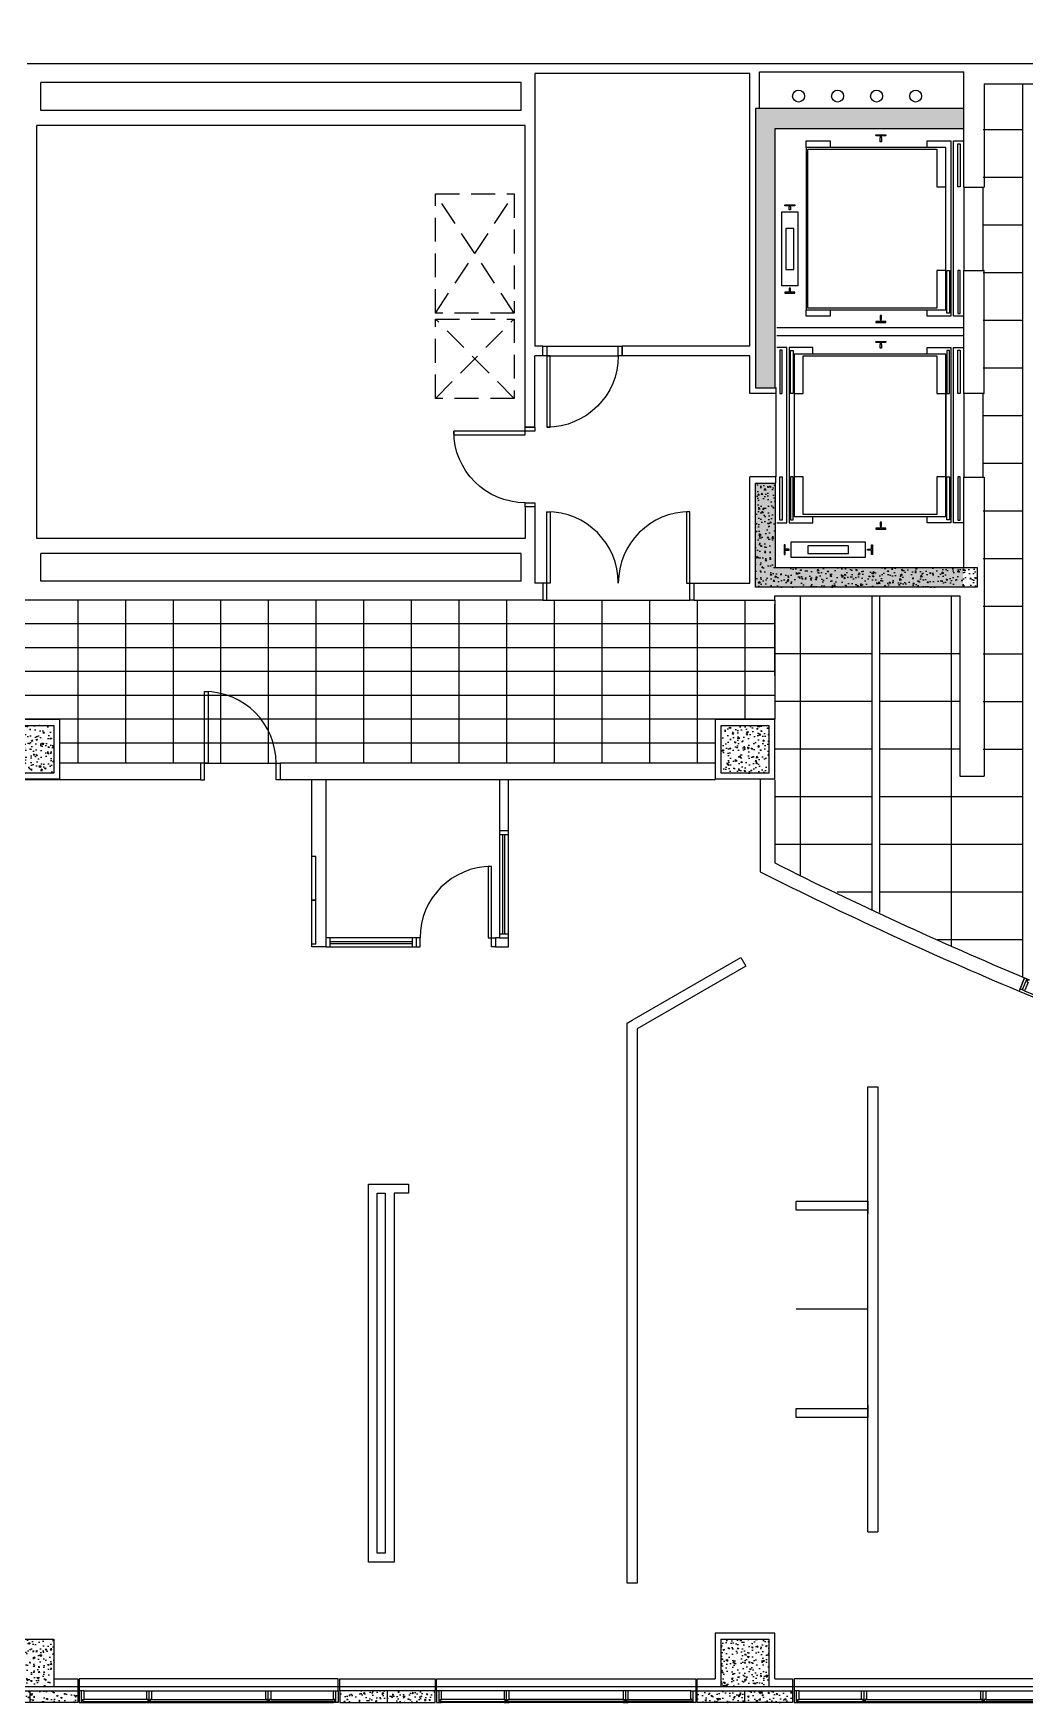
# Model space of a CAD drawing. Header units: inches. Extents: x -744 to 10613, y 1541 to 7685.
# Drawn here: x 4241 to 4740, y 5310 to 6150 of the extents above; entities that cross this region are included whole.
import ezdxf

# ---------------------------------------------------------------- set-up
doc = ezdxf.new("R2010")
doc.units = ezdxf.units.IN
doc.header["$LTSCALE"] = 96
doc.header["$MEASUREMENT"] = 0
doc.header["$PDSIZE"] = 1.5
doc.linetypes.add('HIDDEN2', pattern=[0.1875, 0.125, -0.0625])
doc.layers.get('0').update_dxf_attribs({"linetype": 'CONTINUOUS'})
doc.layers.get('DEFPOINTS').update_dxf_attribs({"linetype": 'CONTINUOUS'})
for name, color, linetype in [('A-Floor Pattern', 251, 'CONTINUOUS'), ('A-HALF WALL', 252, 'CONTINUOUS'), ('A-HALF WALL ISLAND', 252, 'CONTINUOUS'), ('A-Shade', 254, 'CONTINUOUS'), ('A_0_CONST', 11, 'CONTINUOUS'), ('A_1-8_COL', 7, 'CONTINUOUS'), ('A_1-8_COL_H', 6, 'CONTINUOUS'), ('A_1-8_CW_GLASS', 1, 'CONTINUOUS'), ('A_1-8_CW_GYP', 2, 'CONTINUOUS'), ('A_1-8_CW_MULL', 2, 'CONTINUOUS'), ('A_1-8_CW_PC', 2, 'CONTINUOUS'), ('A_1-8_CW_PC_H', 6, 'CONTINUOUS'), ('A_1-8_CW_SILL', 9, 'CONTINUOUS'), ('A_1-8_DR_PLN', 30, 'CONTINUOUS'), ('A_1-8_ELEV_CAB', 30, 'CONTINUOUS'), ('A_1-8_ELEV_EQP', 1, 'CONTINUOUS'), ('A_1-8_WALL_IN', 2, 'CONTINUOUS'), ('A_1-9_COL', 7, 'CONTINUOUS'), ('A_1-9_CW_H', 6, 'CONTINUOUS'), ('A_1_COL', 7, 'CONTINUOUS'), ('A_1_COL_H', 6, 'CONTINUOUS'), ('A_1_CW_GYP', 2, 'CONTINUOUS'), ('A_1_CW_MULL', 2, 'CONTINUOUS'), ('A_1_CW_SLAB', 66, 'CONTINUOUS'), ('A_1_DR_CLG', 3, 'CONTINUOUS'), ('A_1_DR_PLN', 30, 'CONTINUOUS'), ('A_1_ELEV_EQP', 1, 'CONTINUOUS'), ('A_1_Sill', 1, 'CONTINUOUS'), ('A_1_WALL_IN', 2, 'CONTINUOUS'), ('A_2-FINE', 1, 'CONTINUOUS'), ('A_9_SCREEN WALL', 3, 'CONTINUOUS'), ('A_WALL', 255, 'CONTINUOUS'), ('M_1-9_DUCT', 9, 'CONTINUOUS'), ('P_1-8_SLEEVE', 9, 'CONTINUOUS')]:
    doc.layers.add(name, color=color, linetype=linetype)
pattern_1 = [(130, (11906.875, 0), (-7.172602, -0.6275213), [0.75, -8.25]), (185, (11906.875, 0), (1.3875133, 7.5219213), [0.6, -6.6]), (79.5486, (11906.277, -0.052), (-5.785094, 6.8943954), [0.637402, -7.011421]), (133.8158, (11906.875, 2), (-10.6724105, -1.65519), [1.125, -12.375]), (83.3644, (11905.985, 1.862), (-9.346627, 9.741179), [0.956103, -10.51713]), (188.8158, (11906.875, 2), (-9.34662, 9.741186), [0.9, -9.9]), (159, (11905.875, 1.5), (-5.9690705, -4.026189), [0.75, -8.25]), (214, (11905.875, 1.5), (-2.4331533, 7.2515005), [0.6, -6.6]), (108.5486, (11905.3774, 1.1645), (-8.4022263, 3.225305), [0.637402, -7.011421]), (142.5, (11906.8748, 0), (-0.12159855, 3.32893854), [0, -6.52, 0, -6.7, 0, -6.625]), (172.5, (11906.8748, 0), (-2.6306954, 3.9441171), [0, -3.82, 0, -6.37, 0, -2.525]), (212.5, (11909.1048, 0), (-5.33822436, -0.2255487), [0, -2.5, 0, -7.8, 0, -10.35]), (222.5, (11910.105, 0), (-5.8318617, 1.0010498), [0, -3.25, 0, -5.18, 0, -7.35])]

# ---------------------------------------------------------------- blocks, each defined once
blk = doc.blocks.new('COL_1-8_24X24')
at = {"layer": 'A_1-8_COL_H'}
h = blk.add_hatch(dxfattribs=at)
h.set_pattern_fill('AR-CONC,_I', color=256, style=2)
h.set_pattern_definition([(50, (-6180, -6718.462), (7.172602, -0.6275213), [0.75, -8.25]), (355, (-6180, -6718.462), (-1.3875133, 7.5219213), [0.6, -6.6]), (100.4514, (-6179.402, -6718.5144), (5.785094, 6.8943954), [0.637402, -7.011421]), (46.1842, (-6180, -6716.462), (10.6724105, -1.65519), [1.125, -12.375]), (96.6356, (-6179.111, -6716.6), (9.346627, 9.741179), [0.956103, -10.51713]), (351.1842, (-6180, -6716.462), (9.34662, 9.741186), [0.9, -9.9]), (21, (-6179, -6716.962), (5.9690705, -4.026189), [0.75, -8.25]), (326, (-6179, -6716.962), (2.4331533, 7.2515005), [0.6, -6.6]), (71.4514, (-6178.5026, -6717.2976), (8.4022263, 3.225305), [0.637402, -7.011421]), (37.5, (-6180, -6718.462), (0.12159855, 3.32893854), [0, -6.52, 0, -6.7, 0, -6.625]), (7.5, (-6180, -6718.462), (2.6306954, 3.9441171), [0, -3.82, 0, -6.37, 0, -2.525]), (327.5, (-6182.23, -6718.462), (5.3382244, -0.2255487), [0, -2.5, 0, -7.8, 0, -10.35]), (317.5, (-6183.23, -6718.462), (5.8318617, 1.0010498), [0, -3.25, 0, -5.18, 0, -7.35])])
h.paths.add_polyline_path([(-12, -12), (12, -12), (12, 12), (-12, 12)])
at = {"layer": 'A_0_CONST'}
blk.add_point((0, 0), dxfattribs=at)
at = {"layer": 'A_1-8_COL'}
blk.add_lwpolyline([(-12, -12), (12, -12), (12, 12), (-12, 12)], close=True, dxfattribs=at)
blk = doc.blocks.new('PRE_1-8_COL1')
at = {"layer": 'A_1-8_CW_PC_H'}
h = blk.add_hatch(dxfattribs=at)
h.set_pattern_fill('AR-CONC', color=256, style=0)
h.set_pattern_definition([(50, (-5100, -6744), (7.172602, -0.6275213), [0.75, -8.25]), (355, (-5100, -6744), (-1.3875133, 7.5219213), [0.6, -6.6]), (100.4514, (-5099.402, -6744.052), (5.785094, 6.8943954), [0.637402, -7.011421]), (46.1842, (-5100, -6742), (10.6724105, -1.65519), [1.125, -12.375]), (96.6356, (-5099.111, -6742.138), (9.346627, 9.741179), [0.956103, -10.51713]), (351.1842, (-5100, -6742), (9.34662, 9.741186), [0.9, -9.9]), (21, (-5099, -6742.5), (5.9690705, -4.026189), [0.75, -8.25]), (326, (-5099, -6742.5), (2.433153, 7.2515005), [0.6, -6.6]), (71.4514, (-5098.5026, -6742.8355), (8.4022263, 3.225305), [0.637402, -7.011421]), (37.5, (-5100, -6744), (0.12159855, 3.3289385), [0, -6.52, 0, -6.7, 0, -6.625]), (7.5, (-5100, -6744), (2.6306954, 3.9441171), [0, -3.82, 0, -6.37, 0, -2.525]), (327.5, (-5102.23, -6744), (5.3382244, -0.2255487), [0, -2.5, 0, -7.8, 0, -10.35]), (317.5, (-5103.23, -6744), (5.8318617, 1.0010498), [0, -3.25, 0, -5.18, 0, -7.35])])
h.paths.add_polyline_path([(-24, -6), (24, -6), (24, 0), (-24, 0)])
at = {"layer": 'A_0_CONST'}
blk.add_line((0, 0), (0, -6), dxfattribs=at)
at = {"layer": 'A_1-8_CW_PC'}
blk.add_lwpolyline([(-24, -6), (24, -6), (24, 0), (-24, 0)], close=True, dxfattribs=at)
blk = doc.blocks.new('MUL_1-8_EX1')
at = {"layer": 'A_0_CONST'}
blk.add_line((0, 0), (0, -6), dxfattribs=at)
at = {"layer": 'A_1-8_CW_MULL'}
blk.add_lwpolyline([(0.5, -1.5), (1.25, -1.5), (1.25, -6), (-1.25, -6), (-1.25, -1.5), (-0.5, -1.5), (-0.5, -0.5), (-1.25, -0.5), (-1.25, 0), (1.25, 0), (1.25, -0.5), (0.5, -0.5)], close=True, dxfattribs=at)
blk = doc.blocks.new('MUL_1-8_EX2')
at = {"layer": 'A_0_CONST'}
blk.add_line((0, 0), (0, -6), dxfattribs=at)
at = {"layer": 'A_1-8_CW_MULL'}
blk.add_lwpolyline([(-1.25, -6), (-1.25, 0), (1.25, 0), (1.25, -0.5), (0.5, -0.5), (0.5, -1.5), (1.25, -1.5), (1.25, -6)], close=True, dxfattribs=at)
blk = doc.blocks.new('COL_1-9_24X24')
at = {"layer": 'A_1-9_CW_H'}
h = blk.add_hatch(dxfattribs=at)
h.set_pattern_fill('AR-CONC,_I', color=256, style=2)
h.set_pattern_definition([(130, (6180, -6718.462), (-7.172602, -0.6275213), [0.75, -8.25]), (185, (6180, -6718.462), (1.3875133, 7.5219213), [0.6, -6.6]), (79.5486, (6179.402, -6718.5144), (-5.785094, 6.8943954), [0.637402, -7.011421]), (133.8158, (6180, -6716.462), (-10.6724105, -1.65519), [1.125, -12.375]), (83.3644, (6179.111, -6716.6), (-9.346627, 9.741179), [0.956103, -10.51713]), (188.8158, (6180, -6716.462), (-9.34662, 9.741186), [0.9, -9.9]), (159, (6179, -6716.962), (-5.9690705, -4.026189), [0.75, -8.25]), (214, (6179, -6716.962), (-2.4331533, 7.2515005), [0.6, -6.6]), (108.5486, (6178.5026, -6717.2976), (-8.4022263, 3.225305), [0.637402, -7.011421]), (142.5, (6180, -6718.462), (-0.12159855, 3.32893854), [0, -6.52, 0, -6.7, 0, -6.625]), (172.5, (6180, -6718.462), (-2.6306954, 3.9441171), [0, -3.82, 0, -6.37, 0, -2.525]), (212.5, (6182.23, -6718.462), (-5.3382244, -0.2255487), [0, -2.5, 0, -7.8, 0, -10.35]), (222.5, (6183.23, -6718.462), (-5.8318617, 1.0010498), [0, -3.25, 0, -5.18, 0, -7.35])])
h.paths.add_polyline_path([(12, -12), (-12, -12), (-12, 12), (12, 12)])
at = {"layer": 'A_0_CONST'}
blk.add_point((0, 0), dxfattribs=at)
at = {"layer": 'A_1-9_COL'}
blk.add_lwpolyline([(12, -12), (-12, -12), (-12, 12), (12, 12)], close=True, dxfattribs=at)
blk = doc.blocks.new('DR_1-8_3X0_478')
at = {"layer": 'A_1-8_DR_PLN'}
for points in [[(2, 40.875), (3.75, 40.875), (3.75, 4.875), (2, 4.875)], [(0, 0), (2, 0), (2, 4.875), (0, 4.875)], [(38, 0), (40, 0), (40, 4.875), (38, 4.875)]]:
    blk.add_lwpolyline(points, close=True, dxfattribs=at)
blk.add_arc((2, 4.875), 36, 0, 90, dxfattribs=at)
blk = doc.blocks.new('DR_1_3X0_478')
at = {"layer": 'A_1_DR_CLG'}
for p, q in [((2, 4.875), (38, 4.875)), ((2, 0), (38, 0))]:
    blk.add_line(p, q, dxfattribs=at)
for points in [[(0, 0), (2, 0), (2, 4.875), (0, 4.875)], [(38, 0), (40, 0), (40, 4.875), (38, 4.875)]]:
    blk.add_lwpolyline(points, close=True, dxfattribs=at)
at = {"layer": 'A_1_DR_PLN'}
for points in [[(2, 40.875), (3.75, 40.875), (3.75, 4.875), (2, 4.875)], [(0, 0), (2, 0), (2, 4.875), (0, 4.875)], [(38, 0), (40, 0), (40, 4.875), (38, 4.875)]]:
    blk.add_lwpolyline(points, close=True, dxfattribs=at)
blk.add_arc((2, 4.875), 36, 0, 90, dxfattribs=at)

msp = doc.modelspace()

# ---------------------------------------------------------------- hatches: boundary and pattern name
at = {"layer": 'A_1_COL_H'}
h = msp.add_hatch(dxfattribs=at)
h.set_pattern_fill('AR-CONC', color=256, angle=720, style=0)
h.set_pattern_definition(pattern_1)
h.paths.add_polyline_path([(4709.25, 6102.5), (4709.25, 6112.5), (4604.25, 6112.5), (4604.25, 5972), (4614.25, 5972), (4614.25, 6102.5)])
h = msp.add_hatch(dxfattribs=at)
h.set_pattern_fill('AR-CONC', color=256, angle=720, style=0)
h.set_pattern_definition([(130, (12027, 0), (-7.172602, -0.6275213), [0.75, -8.25]), (185, (12027, 0), (1.3875133, 7.5219213), [0.6, -6.6]), (79.5486, (12026.402, -0.052), (-5.785094, 6.8943954), [0.637402, -7.011421]), (133.8158, (12027, 2), (-10.6724105, -1.65519), [1.125, -12.375]), (83.3644, (12026.111, 1.862), (-9.346627, 9.741179), [0.956103, -10.51713]), (188.8158, (12027, 2), (-9.34662, 9.741186), [0.9, -9.9]), (159, (12026, 1.5), (-5.9690705, -4.026189), [0.75, -8.25]), (214, (12026, 1.5), (-2.4331533, 7.2515005), [0.6, -6.6]), (108.5486, (12025.5026, 1.1645), (-8.4022263, 3.225305), [0.637402, -7.011421]), (142.5, (12027, 0), (-0.12159855, 3.32893854), [0, -6.52, 0, -6.7, 0, -6.625]), (172.5, (12027, 0), (-2.6306954, 3.9441171), [0, -3.82, 0, -6.37, 0, -2.525]), (212.5, (12029.23, 0), (-5.33822436, -0.2255487), [0, -2.5, 0, -7.8, 0, -10.35]), (222.5, (12030.23, 0), (-5.8318617, 1.0010498), [0, -3.25, 0, -5.18, 0, -7.35])])
h.paths.add_polyline_path([(4604.25, 6112.5), (4708.75, 6112.5), (4708.75, 6102.5), (4614.25, 6102.5), (4614.25, 5972), (4604.25, 5972)])
h.paths.add_polyline_path([(4604.25, 5924), (4614.25, 5924), (4614.25, 5881.5), (4708.75, 5881.5), (4708.75, 5871.5), (4604.25, 5871.5)])
h = msp.add_hatch(dxfattribs=at)
h.set_pattern_fill('AR-CONC', color=256, angle=720, style=0)
h.set_pattern_definition(pattern_1)
h.paths.add_polyline_path([(4716.01, 5871.5), (4604.25, 5871.5), (4604.25, 5924), (4614.25, 5924), (4614.25, 5881.5), (4716.01, 5881.5)])

# ---------------------------------------------------------------- linework, layer by layer
at = {"layer": 'A-Floor Pattern', "linetype": 'Continuous'}
for p, q in [((4739.01, 5675.26), (4739.01, 6125)), ((4718.99, 6102), (4739.01, 6102)), ((4718.99, 6078), (4739.01, 6078)), ((4718.99, 6031), (4718.99, 6073)), ((4718.99, 6054), (4739.01, 6054)), ((4718.99, 6030), (4739.01, 6030)), ((4718.99, 6006), (4739.01, 6006)), ((4718.99, 5982), (4739.01, 5982)), ((4718.99, 5927), (4718.99, 5969)), ((4718.99, 5958), (4739.01, 5958)), ((4718.99, 5934), (4739.01, 5934)), ((4718.99, 5910), (4739.01, 5910)), ((4718.99, 5886), (4739.01, 5886)), ((4627.01, 5726.27), (4627.01, 5867.25)), ((4663.01, 5708.77), (4663.01, 5867.25)), ((4667.01, 5707.83), (4667.01, 5867.25)), ((4703.01, 5690.8), (4703.01, 5867.25)), ((4263, 5865), (4263, 5783)), ((4287, 5865), (4287, 5783)), ((4311, 5865), (4311, 5783)), ((4335, 5865), (4335, 5783)), ((4359, 5865), (4359, 5783)), ((4383, 5865), (4383, 5783)), ((4407, 5865), (4407, 5783)), ((4431, 5865), (4431, 5783)), ((4455, 5865), (4455, 5783)), ((4479, 5865), (4479, 5783)), ((4499.25, 5865.08), (4571.25, 5865.08)), ((4503, 5865), (4503, 5783)), ((4527, 5865), (4527, 5783)), ((4551, 5865), (4551, 5783)), ((4575, 5865), (4575, 5783)), ((4599, 5865), (4599, 5805)), ((4614.01, 5865.08), (4614.01, 5805.08)), ((4614.02, 5827), (4614.02, 5863)), ((4718.99, 5862), (4739.01, 5862)), ((4614.01, 5853.08), (3568.25, 5853.08)), ((4614.01, 5841.08), (3568.25, 5841.08)), ((4663.01, 5838), (4614.02, 5838)), ((4707.23, 5838), (4667.01, 5838)), ((4718.99, 5838), (4739.01, 5838)), ((4614.01, 5829.08), (3568.25, 5829.08)), ((4614.01, 5817.08), (3568.25, 5817.08)), ((4663.01, 5814), (4614.01, 5814)), ((4707.23, 5814), (4667.01, 5814)), ((4718.99, 5814), (4739.01, 5814)), ((4614.01, 5805.08), (3568.25, 5805.08)), ((4584, 5793.08), (4254, 5793.08)), ((4326.9, 5783), (4364.9, 5783)), ((4663.01, 5790), (4614.01, 5790)), ((4707.23, 5790), (4667.01, 5790)), ((4718.99, 5790), (4739.01, 5790)), ((4663.01, 5766), (4614, 5766)), ((4739.01, 5766), (4667.01, 5766)), ((4663.01, 5742), (4614, 5742)), ((4739.01, 5742), (4667.01, 5742)), ((4663.01, 5718), (4645.49, 5718)), ((4739.01, 5718), (4667.01, 5718)), ((4739.01, 5694), (4695.82, 5694))]:
    msp.add_line(p, q, dxfattribs=at)
for centre, radius, start, end in [((5556.62, 7618.67), 2108.4, 246.55179, 246.55196), ((5556.63, 7618.71), 2114.44, 247.27595, 261.19188)]:
    msp.add_arc(centre, radius, start, end, dxfattribs=at)
at = {"layer": 'A-HALF WALL', "linetype": 'Continuous', "ltscale": 0.01}
msp.add_lwpolyline([(4539.75, 5649.21), (4539.75, 5652.1), (4542.25, 5653.54), (4596.9, 5685.1), (4599.4, 5680.77), (4544.75, 5649.21), (4544.75, 5370.1), (4539.75, 5370.1)], close=True, dxfattribs=at)
at = {"layer": 'A-HALF WALL ISLAND', "linetype": 'Continuous', "ltscale": 0.25}
msp.add_line((4660.85, 5396), (4665.85, 5396), dxfattribs=at)
msp.add_lwpolyline([(4660.85, 5396), (4660.85, 5620), (4665.85, 5620), (4665.85, 5396)], dxfattribs=at)
at = {"layer": 'A-Shade', "linetype": 'Continuous'}
msp.add_line((4614.01, 5793.08), (4614, 5793.08), dxfattribs=at)
at = {"layer": 'A-Shade', "color": 252, "linetype": 'Continuous', "ltscale": 0.25}
msp.add_line((4660.85, 5508), (4624.85, 5508), dxfattribs=at)
for points in [[(4380.9, 5714), (4380.9, 5714), (4382.9, 5714), (4382.9, 5736), (4380.9, 5736)], [(4380.9, 5692), (4380.9, 5692), (4382.9, 5692), (4382.9, 5714), (4380.9, 5714)]]:
    msp.add_lwpolyline(points, dxfattribs=at)
at = {"layer": 'A_1-8_CW_GLASS'}
for p, q in [((4297.75, 5311.5), (4266.25, 5311.5)), ((4300.25, 5311.5), (4357.75, 5311.5)), ((4360.25, 5311.5), (4391.75, 5311.5)), ((4477.75, 5311.5), (4446.25, 5311.5)), ((4537.75, 5311.5), (4480.25, 5311.5)), ((4540.25, 5311.5), (4571.75, 5311.5)), ((4657.75, 5311.5), (4626.25, 5311.5)), ((4660.25, 5311.5), (4717.75, 5311.5)), ((4720.25, 5311.5), (4751.75, 5311.5)), ((4266.25, 5310.5), (4297.75, 5310.5)), ((4300.25, 5310.5), (4357.75, 5310.5)), ((4391.75, 5310.5), (4360.25, 5310.5)), ((4446.25, 5310.5), (4477.75, 5310.5)), ((4537.75, 5310.5), (4480.25, 5310.5)), ((4571.75, 5310.5), (4540.25, 5310.5)), ((4626.25, 5310.5), (4657.75, 5310.5)), ((4660.25, 5310.5), (4717.75, 5310.5)), ((4751.75, 5310.5), (4720.25, 5310.5))]:
    msp.add_line(p, q, dxfattribs=at)
at = {"layer": 'A_1-8_CW_GYP'}
for points in [[(4251, 5322), (4263, 5322), (4263, 5316)], [(4395, 5316), (4395, 5322), (4443, 5322), (4443, 5316)]]:
    msp.add_lwpolyline(points, dxfattribs=at)
at = {"layer": 'A_1-8_CW_SILL'}
for p, q in [((4266.25, 5316), (4391.75, 5316)), ((4571.75, 5316), (4446.25, 5316)), ((4626.25, 5316), (4751.75, 5316)), ((4266.25, 5310), (4391.75, 5310)), ((4571.75, 5310), (4446.25, 5310)), ((4626.25, 5310), (4751.75, 5310))]:
    msp.add_line(p, q, dxfattribs=at)
for points in [[(4394.25, 5316), (4394.25, 5322), (4263.75, 5322), (4263.75, 5316)], [(4443.75, 5316), (4443.75, 5322), (4574.25, 5322), (4574.25, 5316)], [(4754.25, 5316), (4754.25, 5322), (4623.75, 5322), (4623.75, 5316)]]:
    msp.add_lwpolyline(points, dxfattribs=at)
at = {"layer": 'A_1-8_ELEV_CAB'}
for p, q in [((4623.78, 5969.08), (4623.78, 5927.08)), ((4700.22, 5969.08), (4700.22, 5927.08))]:
    msp.add_line(p, q, dxfattribs=at)
for points in [[(4695.72, 6012.08), (4630.75, 6012.08), (4630.75, 6092.08), (4695.72, 6092.08), (4695.72, 6073.08), (4700.22, 6073.08), (4700.22, 6092.96), (4629.88, 6092.96), (4629.88, 6011.21), (4700.22, 6011.21), (4700.22, 6031.08), (4695.72, 6031.08)], [(4623.78, 5988.96), (4623.78, 5969.08), (4628.28, 5969.08), (4628.28, 5988.08), (4695.72, 5988.08), (4695.72, 5969.08), (4700.22, 5969.08), (4700.22, 5988.96)], [(4695.72, 5927.08), (4695.72, 5908.08), (4628.28, 5908.08), (4628.28, 5927.08), (4623.78, 5927.08), (4623.78, 5907.21), (4700.22, 5907.21), (4700.22, 5927.08)]]:
    msp.add_lwpolyline(points, close=True, dxfattribs=at)
at = {"layer": 'A_1-8_ELEV_EQP'}
for p, q in [((4700.22, 6031.08), (4700.22, 6073.08)), ((4709.25, 6073.08), (4709.25, 6031)), ((4709, 6002.1), (4615, 6002.1)), ((4709, 5998.08), (4615, 5998.08)), ((4700.22, 5927.08), (4700.22, 5969.08)), ((4709.25, 5969.08), (4709.25, 5927))]:
    msp.add_line(p, q, dxfattribs=at)
for points in [[(4629.88, 6092.96), (4629.88, 6096.21), (4641.88, 6096.21), (4641.88, 6092.96)], [(4690.72, 6092.96), (4690.72, 6096.21), (4702.72, 6096.21), (4702.72, 6007.96), (4690.72, 6007.96), (4690.72, 6011.21)], [(4709, 6007.96), (4703.97, 6007.96), (4703.97, 6096.21), (4709, 6096.21)], [(4641.88, 6011.21), (4641.88, 6007.96), (4629.88, 6007.96), (4629.88, 6011.21)], [(4633.28, 5988.96), (4633.28, 5992.21), (4621.28, 5992.21), (4621.28, 5903.96), (4633.28, 5903.96), (4633.28, 5907.21)], [(4690.72, 5988.96), (4690.72, 5992.21), (4702.72, 5992.21), (4702.72, 5903.96), (4690.72, 5903.96), (4690.72, 5907.21)], [(4709, 5903.96), (4703.97, 5903.96), (4703.97, 5992.21), (4709, 5992.21)]]:
    msp.add_lwpolyline(points, dxfattribs=at)
for points in [[(4667.79, 6097.8), (4667.79, 6095.83), (4667.16, 6095.83), (4667.16, 6097.8), (4667.29, 6097.8), (4667.29, 6098.64, 0.414214), (4667.1, 6098.83), (4665.16, 6098.83, -0.414214), (4664.97, 6099.02), (4664.97, 6099.33), (4669.97, 6099.33), (4669.97, 6099.02, -0.414214), (4669.79, 6098.83), (4667.85, 6098.83, 0.414214), (4667.66, 6098.64), (4667.66, 6097.8)], [(4621.94, 6061.58), (4621.31, 6061.58), (4621.31, 6063.02), (4621.44, 6063.02), (4621.44, 6063.33, 0.414214), (4621.25, 6063.52), (4619.31, 6063.52, -0.414214), (4619.13, 6063.71), (4619.13, 6064.02), (4624.13, 6064.02), (4624.13, 6063.71, -0.414214), (4623.94, 6063.52), (4622, 6063.52, 0.414214), (4621.81, 6063.33), (4621.81, 6063.02), (4621.94, 6063.02)], [(4624.13, 6019.96, 0.414214), (4623.94, 6020.14), (4622, 6020.14, -0.414214), (4621.81, 6020.33), (4621.81, 6020.64), (4621.94, 6020.64), (4621.94, 6022.08), (4621.31, 6022.08), (4621.31, 6020.64), (4621.44, 6020.64), (4621.44, 6020.33, -0.414214), (4621.25, 6020.14), (4619.31, 6020.14, 0.414214), (4619.13, 6019.96), (4619.13, 6019.64), (4624.13, 6019.64)], [(4669.97, 6005.14, 0.414214), (4669.79, 6005.33), (4667.85, 6005.33, -0.414214), (4667.66, 6005.52), (4667.66, 6006.36), (4667.79, 6006.36), (4667.79, 6008.33), (4667.16, 6008.33), (4667.16, 6006.36), (4667.29, 6006.36), (4667.29, 6005.52, -0.414214), (4667.1, 6005.33), (4665.16, 6005.33, 0.414214), (4664.97, 6005.14), (4664.97, 6004.83), (4669.97, 6004.83)], [(4667.79, 5993.8), (4667.79, 5991.83), (4667.16, 5991.83), (4667.16, 5993.8), (4667.29, 5993.8), (4667.29, 5994.64, 0.414214), (4667.1, 5994.83), (4665.16, 5994.83, -0.414214), (4664.97, 5995.02), (4664.97, 5995.33), (4669.97, 5995.33), (4669.97, 5995.02, -0.414214), (4669.79, 5994.83), (4667.85, 5994.83, 0.414214), (4667.66, 5994.64), (4667.66, 5993.8)], [(4669.97, 5901.14, 0.414214), (4669.79, 5901.33), (4667.85, 5901.33, -0.414214), (4667.66, 5901.52), (4667.66, 5902.36), (4667.79, 5902.36), (4667.79, 5904.33), (4667.16, 5904.33), (4667.16, 5902.36), (4667.29, 5902.36), (4667.29, 5901.52, -0.414214), (4667.1, 5901.33), (4665.16, 5901.33, 0.414214), (4664.97, 5901.14), (4664.97, 5900.83), (4669.97, 5900.83)], [(4619.11, 5887.96, 0.414214), (4619.3, 5888.14), (4619.3, 5890.08, -0.414214), (4619.49, 5890.27), (4619.8, 5890.27), (4619.8, 5890.14), (4621.24, 5890.14), (4621.24, 5890.77), (4619.8, 5890.77), (4619.8, 5890.64), (4619.49, 5890.64, -0.414214), (4619.3, 5890.83), (4619.3, 5892.77, 0.414214), (4619.11, 5892.96), (4618.8, 5892.96), (4618.8, 5887.96)], [(4660.74, 5890.14), (4660.74, 5890.77), (4662.17, 5890.77), (4662.17, 5890.64), (4662.49, 5890.64, 0.414214), (4662.67, 5890.83), (4662.67, 5892.77, -0.414214), (4662.86, 5892.96), (4663.17, 5892.96), (4663.17, 5887.96), (4662.86, 5887.96, -0.414214), (4662.67, 5888.14), (4662.67, 5890.08, 0.414214), (4662.49, 5890.27), (4662.17, 5890.27), (4662.17, 5890.14)]]:
    msp.add_lwpolyline(points, format="xyb", close=True, dxfattribs=at)
for points in [[(4707.47, 6073.08), (4706.22, 6073.08), (4706.22, 6094.83), (4707.47, 6094.83)], [(4625.63, 6023.21), (4617.63, 6023.21), (4617.63, 6060.46), (4625.63, 6060.46)], [(4623.63, 6052.08), (4619.63, 6052.08), (4619.63, 6031.58), (4623.63, 6031.58)], [(4707.47, 6031.08), (4706.22, 6031.08), (4706.22, 6009.33), (4707.47, 6009.33)], [(4707.47, 5969.08), (4706.22, 5969.08), (4706.22, 5990.83), (4707.47, 5990.83)], [(4707.47, 5927.08), (4706.22, 5927.08), (4706.22, 5905.33), (4707.47, 5905.33)], [(4622.36, 5886.46), (4622.36, 5894.46), (4659.61, 5894.46), (4659.61, 5886.46)], [(4651.24, 5888.46), (4651.24, 5892.46), (4630.74, 5892.46), (4630.74, 5888.46)]]:
    msp.add_lwpolyline(points, close=True, dxfattribs=at)
at = {"layer": 'A_1-8_ELEV_EQP', "linetype": 'Continuous'}
for points in [[(4700.72, 6009.46), (4700.72, 6031.08), (4701.97, 6031.08), (4701.97, 6009.46)], [(4622.03, 5990.71), (4623.28, 5990.71), (4623.28, 5969.08), (4622.03, 5969.08)], [(4701.97, 5990.71), (4700.72, 5990.71), (4700.72, 5969.08), (4701.97, 5969.08)], [(4623.28, 5905.46), (4623.28, 5927.08), (4622.03, 5927.08), (4622.03, 5905.46)], [(4700.72, 5905.46), (4700.72, 5927.08), (4701.97, 5927.08), (4701.97, 5905.46)]]:
    msp.add_lwpolyline(points, close=True, dxfattribs=at)
at = {"layer": 'A_1-8_WALL_IN'}
for p, q in [((4601.5, 6130.21), (4493.25, 6130.21)), ((4244.38, 6111.58), (4244.38, 6125.58)), ((4486.38, 6125.58), (4244.38, 6125.58)), ((4486.38, 6111.58), (4486.38, 6125.58)), ((4486.38, 6111.58), (4244.38, 6111.58)), ((4242.38, 5896.08), (4242.38, 6104.08)), ((4488.38, 6104.08), (4242.38, 6104.08)), ((4709.25, 5969), (4709.25, 6031)), ((4493.25, 5952.08), (4488.38, 5952.08)), ((4493.25, 5912.08), (4488.38, 5912.08)), ((4488.38, 5912.08), (4488.38, 5896.08)), ((4493.25, 5912.08), (4493.25, 5873.58)), ((4488.38, 5896.08), (4242.38, 5896.08)), ((4244.38, 5874.58), (4244.38, 5888.58)), ((4486.38, 5888.58), (4244.38, 5888.58)), ((4486.38, 5874.58), (4486.38, 5888.58)), ((4486.38, 5874.58), (4244.38, 5874.58)), ((4497.25, 5865.08), (4221.5, 5865.08)), ((4324.9, 5783), (4254, 5783)), ((4324.9, 5783), (4324.9, 5774.5)), ((4324.9, 5783), (4324.9, 5774.5)), ((4584, 5783), (4364.9, 5783)), ((4364.9, 5783), (4364.9, 5774.5)), ((4364.9, 5783), (4364.9, 5774.5)), ((4324.9, 5774.5), (4228.28, 5774.5)), ((4584, 5774.5), (4364.9, 5774.5)), ((4433.4, 5695), (4387.9, 5695)), ((4387.9, 5690.5), (4433.4, 5690.5))]:
    msp.add_line(p, q, dxfattribs=at)
for points in [[(4387.9, 5774.5), (4387.9, 5695), (4387.9, 5695), (4387.9, 5690.5), (4380.9, 5690.5), (4380.9, 5774.5)], [(4475.4, 5774.5), (4475.4, 5695), (4473.4, 5695), (4473.4, 5690.5), (4475.4, 5690.5), (4479.9, 5690.5), (4479.9, 5774.5)]]:
    msp.add_lwpolyline(points, dxfattribs=at)
for points in [[(4422.4, 5566.5), (4422.4, 5380.75), (4409.4, 5380.75), (4409.4, 5559.5), (4409.4, 5559.5), (4409.4, 5571), (4422.4, 5571), (4429.53, 5571), (4429.53, 5566.5)], [(4413.85, 5566.5), (4417.85, 5566.5), (4417.85, 5385.25), (4413.85, 5385.25)]]:
    msp.add_lwpolyline(points, close=True, dxfattribs=at)
at = {"layer": 'A_1_COL'}
for points in [[(4709.25, 6102.5), (4709.25, 6112.5), (4604.25, 6112.5), (4604.25, 5972), (4614.25, 5972), (4614.25, 6102.5)], [(4716.01, 5871.5), (4604.25, 5871.5), (4604.25, 5924), (4614.25, 5924), (4614.25, 5881.5), (4716.01, 5881.5)]]:
    msp.add_lwpolyline(points, close=True, dxfattribs=at)
at = {"layer": 'A_1_CW_GYP'}
for points in [[(4254, 5805), (4224, 5805), (4224, 5775), (4254, 5775)], [(4614, 5805), (4584, 5805), (4584, 5775), (4614, 5775)]]:
    msp.add_lwpolyline(points, close=True, dxfattribs=at)
for points in [[(4614, 5322), (4614, 5345), (4584, 5345), (4584, 5322)], [(4575, 5316), (4575, 5322), (4584, 5322)], [(4614, 5322), (4623, 5322), (4623, 5316)]]:
    msp.add_lwpolyline(points, dxfattribs=at)
at = {"layer": 'A_1_CW_SLAB'}
msp.add_lwpolyline([(4975, 5318), (3143, 5318), (3143, 6682), (4975, 6682)], dxfattribs=at)
at = {"layer": 'A_1_DR_PLN'}
for points in [[(4499.25, 5909.58), (4501, 5909.58), (4501, 5873.58), (4499.25, 5873.58)], [(4571.25, 5909.58), (4569.5, 5909.58), (4569.5, 5873.58), (4571.25, 5873.58)], [(4497.25, 5865.08), (4499.25, 5865.08), (4499.25, 5873.58), (4497.25, 5873.58)], [(4573.25, 5865.08), (4571.25, 5865.08), (4571.25, 5873.58), (4573.25, 5873.58)], [(4326.9, 5819), (4328.65, 5819), (4328.65, 5783), (4326.9, 5783)], [(4324.9, 5774.5), (4326.9, 5774.5), (4326.9, 5783), (4324.9, 5783)], [(4364.9, 5774.5), (4362.9, 5774.5), (4362.9, 5783), (4364.9, 5783)], [(4471.4, 5731), (4469.65, 5731), (4469.65, 5695), (4471.4, 5695)], [(4433.4, 5690.5), (4435.4, 5690.5), (4435.4, 5695), (4433.4, 5695)], [(4473.4, 5690.5), (4471.4, 5690.5), (4471.4, 5695), (4473.4, 5695)]]:
    msp.add_lwpolyline(points, close=True, dxfattribs=at)
for centre, start, end in [((4499.25, 5873.58), 0, 90), ((4571.25, 5873.58), 90, 180), ((4326.9, 5783), 0, 90), ((4471.4, 5695), 90, 180)]:
    msp.add_arc(centre, 36, start, end, dxfattribs=at)
at = {"layer": 'A_1_ELEV_EQP'}
msp.add_line((4614.5, 5969.08), (4614.5, 5927.08), dxfattribs=at)
msp.add_lwpolyline([(4615, 5903.96), (4620.03, 5903.96), (4620.03, 5992.21), (4615, 5992.21)], dxfattribs=at)
for points in [[(4616.53, 5969.08), (4617.78, 5969.08), (4617.78, 5990.83), (4616.53, 5990.83)], [(4616.53, 5927.08), (4617.78, 5927.08), (4617.78, 5905.33), (4616.53, 5905.33)]]:
    msp.add_lwpolyline(points, close=True, dxfattribs=at)
at = {"layer": 'A_1_Sill'}
msp.add_arc((5556.63, 7618.71), 2115.69, 247.20811, 263.25147, dxfattribs=at)
at = {"layer": 'A_1_WALL_IN'}
for p, q in [((4237.5, 6135.25), (4838.63, 6135.25)), ((4493.25, 6130.21), (4493.25, 5992.96)), ((4601.5, 5992.96), (4601.5, 6130.21)), ((4606.38, 6112.58), (4606.38, 6131)), ((4606.38, 6131), (4709.25, 6131)), ((4709.25, 6112.5), (4709.25, 6131)), ((4719.48, 6125), (4719.48, 6073)), ((4719.48, 6125), (4839, 6125)), ((4488.38, 5952.08), (4488.38, 6104.08)), ((4709.25, 6073), (4709.25, 6102.5)), ((4709.23, 6073), (4719.23, 6073)), ((4709.23, 6073), (4719.48, 6073)), ((4709.25, 6031), (4719.48, 6031)), ((4719.48, 5969), (4719.48, 6031)), ((4497.25, 5992.96), (4493.25, 5992.96)), ((4497.25, 5988.08), (4497.25, 5992.96)), ((4537.25, 5988.08), (4537.25, 5992.96)), ((4601.5, 5992.96), (4537.25, 5992.96)), ((4497.25, 5988.08), (4493.25, 5988.08)), ((4493.25, 5952.08), (4493.25, 5988.08)), ((4601.5, 5988.08), (4537.25, 5988.08)), ((4601.5, 5969.08), (4601.5, 5988.08)), ((4614.5, 5969.08), (4601.5, 5969.08)), ((4614.5, 5972.08), (4614.5, 5969.08)), ((4719.48, 5969), (4709.25, 5969)), ((4614.5, 5927.08), (4601.5, 5927.08)), ((4601.5, 5873.58), (4601.5, 5927.08)), ((4614.5, 5924.08), (4614.5, 5927.08)), ((4709.25, 5881.5), (4709.25, 5927)), ((4709.25, 5927), (4719.48, 5927)), ((4710.5, 5927), (4719.48, 5927)), ((4719.48, 5927), (4719.48, 5776.5)), ((4497.25, 5873.58), (4493.25, 5873.58)), ((4497.25, 5873.58), (4497.25, 5865.08)), ((4573.25, 5873.58), (4601.5, 5873.58)), ((4573.25, 5873.58), (4573.25, 5865.08)), ((4614.01, 5867.25), (4707.22, 5867.25)), ((4614.01, 5865.08), (4614.01, 5867.25)), ((4707.23, 5867.25), (4707.23, 5776.5)), ((4573.25, 5865.08), (4606.76, 5865.08)), ((4606.76, 5865.08), (4614.01, 5865.08)), ((4606.75, 5774.5), (4606.75, 5728.24)), ((4614, 5774.5), (4614, 5732.72)), ((4707.23, 5776.5), (4719.48, 5776.5)), ((4739.85, 5674.9), (4737.04, 5668.22))]:
    msp.add_line(p, q, dxfattribs=at)
for radius, start in [(2109.01, 243.44404), (2116.26, 243.32265)]:
    msp.add_arc((5556.88, 7619.22), radius, start, 247.20735, dxfattribs=at)
at = {"layer": 'A_2-FINE', "linetype": 'Continuous', "ltscale": 0.01}
for p, q in [((4475.4, 5749), (4479.9, 5749)), ((4475.4, 5747), (4479.9, 5747)), ((4477.15, 5697), (4477.15, 5747)), ((4478.15, 5697), (4478.15, 5747)), ((4387.9, 5695), (4387.9, 5690.5)), ((4389.9, 5695), (4389.9, 5690.5)), ((4389.9, 5693.25), (4431.4, 5693.25)), ((4389.9, 5692.25), (4431.4, 5692.25)), ((4431.4, 5695), (4431.4, 5690.5)), ((4433.4, 5695), (4433.4, 5690.5)), ((4475.4, 5697), (4479.9, 5697)), ((4475.4, 5695), (4479.9, 5695))]:
    msp.add_line(p, q, dxfattribs=at)
at = {"layer": 'A_9_SCREEN WALL', "linetype": 'HIDDEN2'}
msp.add_line((4571.25, 5871.08), (4571.25, 5873.08), dxfattribs=at)
at = {"layer": 'A_WALL', "linetype": 'Continuous', "ltscale": 0.01}
for p, q in [((4660.85, 5561.03), (4660.85, 5556.16)), ((4660.85, 5561.03), (4660.85, 5556.16)), ((4660.85, 5459.84), (4660.85, 5454.97))]:
    msp.add_line(p, q, dxfattribs=at)
at = {"layer": 'DEFPOINTS', "color": 252, "linetype": 'Continuous', "ltscale": 0.25}
for points in [[(4624.85, 5562.5), (4660.85, 5562.5), (4660.85, 5558), (4624.85, 5558)], [(4624.85, 5458), (4660.85, 5458), (4660.85, 5453.5), (4624.85, 5453.5)]]:
    msp.add_lwpolyline(points, close=True, dxfattribs=at)
at = {"layer": 'M_1-9_DUCT', "linetype": 'HIDDEN2'}
for p, q in [((4443.19, 6009.58), (4482.81, 6069.58)), ((4482.81, 6009.58), (4443.19, 6069.58)), ((4443.19, 5966.58), (4482.81, 6006.58)), ((4482.81, 5966.58), (4443.19, 6006.58))]:
    msp.add_line(p, q, dxfattribs=at)
for points in [[(4482.81, 6069.58), (4482.81, 6009.58), (4443.19, 6009.58), (4443.19, 6069.58)], [(4482.81, 6006.58), (4482.81, 5966.58), (4443.19, 5966.58), (4443.19, 6006.58)]]:
    msp.add_lwpolyline(points, close=True, dxfattribs=at)
at = {"layer": 'P_1-8_SLEEVE'}
for centre in [(4626.03, 6118.83), (4645.67, 6118.83), (4665.32, 6118.83), (4684.98, 6118.83)]:
    msp.add_circle(centre, 3, dxfattribs=at)

# ---------------------------------------------------------------- block references
at = {"xscale": -1}
for name, p, rotation in [('DR_1_3X0_478', (4497.25, 5992.96), 180), ('DR_1-8_3X0_478', (4493.25, 5952.08), 90), ('COL_1-8_24X24', (4239, 5790), 180), ('COL_1-8_24X24', (4239, 5330), 180), ('COL_1-8_24X24', (4599, 5330), 180), ('PRE_1-8_COL1', (4239, 5310), 180), ('MUL_1-8_EX2', (4265, 5310), 180), ('MUL_1-8_EX2', (4445, 5310), 180), ('MUL_1-8_EX1', (4479, 5310), 180), ('MUL_1-8_EX1', (4539, 5310), 180), ('PRE_1-8_COL1', (4599, 5310), 180), ('MUL_1-8_EX2', (4625, 5310), 180)]:
    msp.add_blockref(name, p, dxfattribs=dict(at, rotation=rotation))
msp.add_blockref('COL_1-9_24X24', (4599, 5790))
at = {"rotation": 180}
for name, p in [('MUL_1-8_EX1', (4299, 5310)), ('MUL_1-8_EX1', (4359, 5310)), ('MUL_1-8_EX2', (4393, 5310)), ('PRE_1-8_COL1', (4419, 5310)), ('MUL_1-8_EX2', (4573, 5310)), ('MUL_1-8_EX1', (4659, 5310)), ('MUL_1-8_EX1', (4719, 5310))]:
    msp.add_blockref(name, p, dxfattribs=at)
at = {"layer": 'A_1_CW_MULL', "rotation": 337.2412185594841}
msp.add_blockref('MUL_1-8_EX2', (4741.01, 5674.42), dxfattribs=at)

doc.saveas('drawing.dxf')
